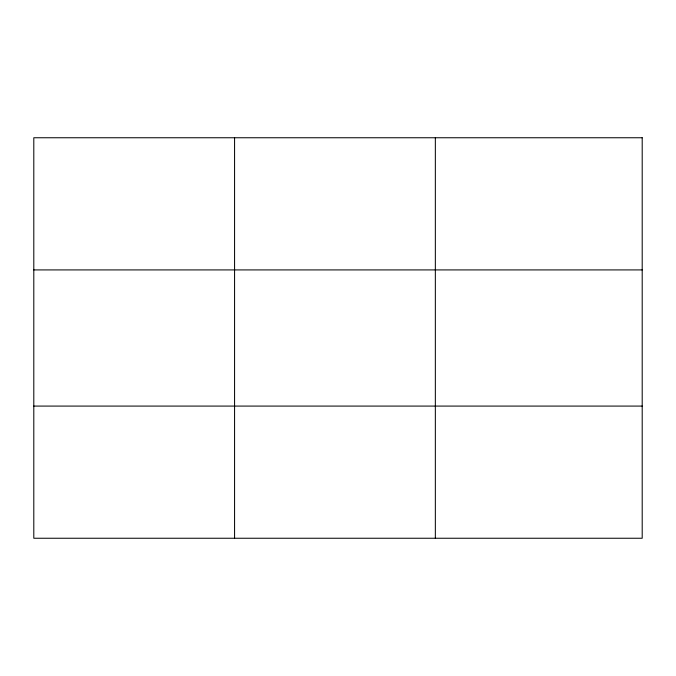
<?xml version="1.0" encoding="UTF-8"?>
<svg xmlns="http://www.w3.org/2000/svg" width="676" height="676" viewBox="0 0 676 676"><rect width="100%" height="100%" fill="white"/><g stroke="black" fill="none" stroke-linecap="round" stroke-linejoin="round"><path stroke-width="1.01" d="M234.572 538.248L234.572 137.752M435.344 538.248L435.344 137.752M33.8 269.918L642.2 269.918M33.8 406.082L642.2 406.082M642.2 137.752L642.2 538.248L33.8 538.248L33.8 137.752L642.2 137.752"/></g></svg>
